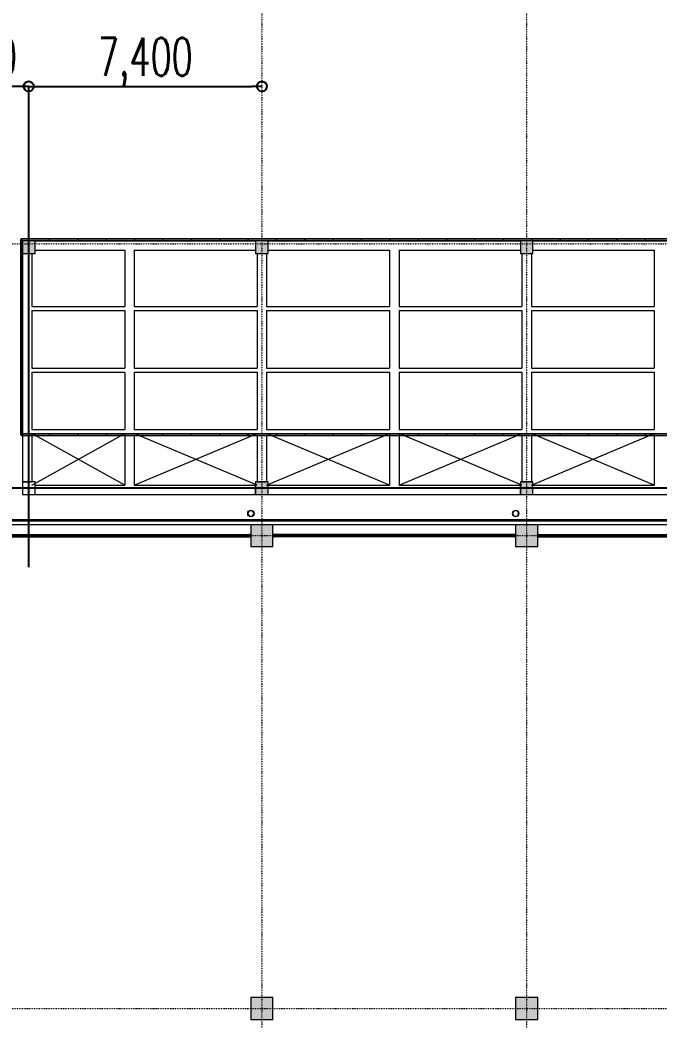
# Model space of a CAD drawing. Extents: x -32000 to 290600, y -29000 to 131250.
# Drawn here: x 77524 to 97800, y 74632 to 106355 of the extents above; entities that cross this region are included whole.
import ezdxf

# ---------------------------------------------------------------- set-up
doc = ezdxf.new("R2010")
doc.units = 0
doc.header["$LTSCALE"] = 10
for name, pattern in [('H12PL2$0$JJP_三點線', [0.9, 0.3, -0.15, 0, -0.15, 0, -0.15, 0, -0.15]), ('XFM7P20ICA$0$CENTERK3', [2.749, 2.5, -0.083, 0.083, -0.083]), ('XFM7P20ICA$0$CENTERK5', [6.916, 6.667, -0.083, 0.083, -0.083]), ('XFM7P20ICA$0$H12PL2$0$JJP_三點線', [0.9, 0.3, -0.15, 0, -0.15, 0, -0.15, 0, -0.15]), ('XFM7P20ICA$0$XFDP20$0$HIDDEN2', [0.1875, 0.125, -0.0625])]:
    doc.linetypes.add(name, pattern=pattern)
for name, color, linetype in [('H12PL2$0$A-OBJE-2D', 252, 'Continuous'), ('H12PL2$0$A-OBJE-MEP', 252, 'Continuous'), ('H12PL2$0$A-RAIL', 252, 'Continuous'), ('H12PL2$0$A-WALL-EX', 252, 'Continuous'), ('H12PL2$0$S-BEAM-SHOW', 252, 'Continuous'), ('H12PL2$0$S-COL', 252, 'Continuous'), ('H12PL2$0$S-GRID', 252, 'Continuous'), ('H12PL2$0$S-SLAB-SHOW', 252, 'Continuous'), ('XFM7P20ICA$0$H-SIN', 252, 'XFM7P20ICA$0$CENTERK5'), ('XFM7P20ICA$0$H12PL2$0$A-OBJE-MEP', 252, 'Continuous'), ('XFM7P20ICA$0$H12PL2$0$A-WALL-EX', 252, 'Continuous'), ('XFM7P20ICA$0$H12PL2$0$Hattch', 252, 'Continuous'), ('XFM7P20ICA$0$H12PL2$0$S-COL', 252, 'Continuous'), ('XFM7P20ICA$0$H12PL2$0$S-GRID', 252, 'Continuous'), ('XFM7P20ICA$0$K-SIN', 252, 'XFM7P20ICA$0$CENTERK3'), ('XFM7P20ICA$0$SIN-M', 252, 'Continuous'), ('XFM7P20ICA$0$XFDP20$0$A-Partition-Col (200K)', 1, 'Continuous'), ('XFM7P20ICA$0$XFDP20$0$A-W-R1 (Rockwool) (200K)', 2, 'XFM7P20ICA$0$XFDP20$0$HIDDEN2')]:
    doc.layers.add(name, color=color, linetype=linetype)
doc.styles.add('XFM7P20ICA$0$RMS', font='romans.shx', dxfattribs={"width": 0.65, "bigfont": 'BIGFONT.shx'})
doc.dimstyles.new('XFM7P20ICA$0$ADS-400R', dxfattribs={"dimscale": 400, "dimtxt": 3, "dimasz": 0.8, "dimexe": 0, "dimexo": 0, "dimgap": 0.1, "dimtad": 1, "dimdec": 1, "dimrnd": 0.1, "dimdsep": 46, "dimlunit": 6, "dimtxsty": 'XFM7P20ICA$0$RMS', "dimblk1": 'XFM7P20ICA$0$_Origin', "dimblk2": 'XFM7P20ICA$0$_Origin', "dimsah": 1, "dimcen": 0, "dimclrt": 7, "dimadec": 0, "dimazin": 0, "dimtfac": 1, "dimtdec": 1, "dimtix": 1, "dimtmove": 2, "dimatfit": 3, "dimldrblk": 'XFM7P20ICA$0$_Origin', "dimfxl": 1, "dimtolj": 1, "dimarcsym": 0})

# ---------------------------------------------------------------- blocks, each defined once
blk = doc.blocks.new('H12PL2')
at = {"layer": 'H12PL2$0$A-OBJE-2D', "lineweight": 0}
for p, q in [((77900, 91600), (80850, 93237.5)), ((80850, 91600), (77900, 93237.5)), ((81150, 91600), (85050, 93237.5)), ((85050, 91600), (81150, 93237.5)), ((85350, 91600), (89250, 93237.5)), ((89250, 91600), (85350, 93237.5)), ((89550, 91600), (93450, 93237.5)), ((93450, 91600), (89550, 93237.5)), ((93750, 91600), (97650, 93237.5)), ((97650, 91600), (93750, 93237.5))]:
    blk.add_line(p, q, dxfattribs=at)
at = {"layer": 'H12PL2$0$A-OBJE-MEP', "lineweight": 0, "flags": 128}
for points in [[(84945, 90700, 1), (84755, 90700, 1)], [(93345, 90700, 1), (93155, 90700, 1)]]:
    blk.add_lwpolyline(points, format="xyb", close=True, dxfattribs=at)
at = {"layer": 'H12PL2$0$A-OBJE-MEP', "lineweight": 0}
for centre in [(84850, 90700), (93250, 90700)]:
    blk.add_circle(centre, 100, dxfattribs=at)
at = {"layer": 'H12PL2$0$A-RAIL', "lineweight": 0}
for p, q in [((78477, 99390), (78443, 99390)), ((78460, 99407), (78460, 99373)), ((79377, 99390), (79343, 99390)), ((79360, 99407), (79360, 99373)), ((80277, 99390), (80243, 99390)), ((80260, 99407), (80260, 99373)), ((81177, 99390), (81143, 99390)), ((81160, 99407), (81160, 99373)), ((82077, 99390), (82043, 99390)), ((82060, 99407), (82060, 99373)), ((82977, 99390), (82943, 99390)), ((82960, 99407), (82960, 99373)), ((83877, 99390), (83843, 99390)), ((83860, 99407), (83860, 99373)), ((84777, 99390), (84743, 99390)), ((84760, 99407), (84760, 99373)), ((85677, 99390), (85643, 99390)), ((85660, 99407), (85660, 99373)), ((86577, 99390), (86543, 99390)), ((86560, 99407), (86560, 99373)), ((87477, 99390), (87443, 99390)), ((87460, 99407), (87460, 99373)), ((88377, 99390), (88343, 99390)), ((88360, 99407), (88360, 99373)), ((89277, 99390), (89243, 99390)), ((89260, 99407), (89260, 99373)), ((90177, 99390), (90143, 99390)), ((90160, 99407), (90160, 99373)), ((91077, 99390), (91043, 99390)), ((91060, 99407), (91060, 99373)), ((91977, 99390), (91943, 99390)), ((91960, 99407), (91960, 99373)), ((92877, 99390), (92843, 99390)), ((92860, 99407), (92860, 99373)), ((93777, 99390), (93743, 99390)), ((93760, 99407), (93760, 99373)), ((94677, 99390), (94643, 99390)), ((94660, 99407), (94660, 99373)), ((95577, 99390), (95543, 99390)), ((95560, 99407), (95560, 99373)), ((96477, 99390), (96443, 99390)), ((96460, 99407), (96460, 99373)), ((97377, 99390), (97343, 99390)), ((97360, 99407), (97360, 99373)), ((77543, 98597.5), (77577, 98597.5)), ((77560, 98614.5), (77560, 98580.5)), ((77560, 97714.5), (77560, 97680.5)), ((77543, 97697.5), (77577, 97697.5)), ((77543, 96797.5), (77577, 96797.5)), ((77560, 96814.5), (77560, 96780.5)), ((77543, 95897.5), (77577, 95897.5)), ((77560, 95914.5), (77560, 95880.5)), ((77543, 94997.5), (77577, 94997.5)), ((77560, 95014.5), (77560, 94980.5)), ((77543, 94097.5), (77577, 94097.5)), ((77560, 94114.5), (77560, 94080.5)), ((78477, 93197.5), (78443, 93197.5)), ((78460, 93214.5), (78460, 93180.5)), ((79377, 93197.5), (79343, 93197.5)), ((79360, 93214.5), (79360, 93180.5)), ((80277, 93197.5), (80243, 93197.5)), ((80260, 93214.5), (80260, 93180.5)), ((81177, 93197.5), (81143, 93197.5)), ((81160, 93214.5), (81160, 93180.5)), ((82077, 93197.5), (82043, 93197.5)), ((82060, 93214.5), (82060, 93180.5)), ((82977, 93197.5), (82943, 93197.5)), ((82960, 93214.5), (82960, 93180.5)), ((83877, 93197.5), (83843, 93197.5)), ((83860, 93214.5), (83860, 93180.5)), ((84777, 93197.5), (84743, 93197.5)), ((84760, 93214.5), (84760, 93180.5)), ((85677, 93197.5), (85643, 93197.5)), ((85660, 93214.5), (85660, 93180.5)), ((86577, 93197.5), (86543, 93197.5)), ((86560, 93214.5), (86560, 93180.5)), ((87477, 93197.5), (87443, 93197.5)), ((87460, 93214.5), (87460, 93180.5)), ((88377, 93197.5), (88343, 93197.5)), ((88360, 93214.5), (88360, 93180.5)), ((89277, 93197.5), (89243, 93197.5)), ((89260, 93214.5), (89260, 93180.5)), ((90177, 93197.5), (90143, 93197.5)), ((90160, 93214.5), (90160, 93180.5)), ((91077, 93197.5), (91043, 93197.5)), ((91060, 93214.5), (91060, 93180.5)), ((91977, 93197.5), (91943, 93197.5)), ((91960, 93214.5), (91960, 93180.5)), ((92877, 93197.5), (92843, 93197.5)), ((92860, 93214.5), (92860, 93180.5)), ((93777, 93197.5), (93743, 93197.5)), ((93760, 93214.5), (93760, 93180.5)), ((94677, 93197.5), (94643, 93197.5)), ((94660, 93214.5), (94660, 93180.5)), ((95577, 93197.5), (95543, 93197.5)), ((95560, 93214.5), (95560, 93180.5)), ((96477, 93197.5), (96443, 93197.5)), ((96460, 93214.5), (96460, 93180.5)), ((97377, 93197.5), (97343, 93197.5)), ((97360, 93214.5), (97360, 93180.5))]:
    blk.add_line(p, q, dxfattribs=at)
at = {"layer": 'H12PL2$0$A-RAIL', "lineweight": 0, "flags": 128}
for points in [[(77538.65, 93197.5), (77581.35, 93197.5), (77581.35, 99390), (77538.65, 99390)], [(77540, 93207.5), (77580, 93207.5), (77580, 99380), (77540, 99380)], [(77560, 99411.35), (77560, 99368.65), (123730, 99368.65), (123730, 99411.35)], [(77570, 99410), (77570, 99370), (123720, 99370), (123720, 99410)], [(77560, 93218.85), (77560, 93176.15), (122100, 93176.15), (122100, 93218.85)], [(77570, 93217.5), (77570, 93177.5), (122090, 93177.5), (122090, 93217.5)]]:
    blk.add_lwpolyline(points, close=True, dxfattribs=at)
at = {"layer": 'H12PL2$0$A-WALL-EX', "lineweight": 0}
blk.add_line((77050, 90465), (126700, 90465), dxfattribs=at)
at = {"layer": 'H12PL2$0$A-WALL-EX', "lineweight": 0, "flags": 128}
for points in [[(77050, 90500), (126700, 90500)], [(77050, 90500), (126700, 90500)], [(126700, 90500), (77050, 90500)], [(77050, 90350), (126850, 90350)]]:
    blk.add_lwpolyline(points, dxfattribs=at)
at = {"layer": 'H12PL2$0$S-BEAM-SHOW', "lineweight": 0, "flags": 128}
for points in [[(78000, 99350), (85000, 99350)], [(78000, 99050), (78000, 99350)], [(85000, 99350), (85000, 99050)], [(85400, 99350), (93400, 99350)], [(85400, 99050), (85400, 99350)], [(93400, 99350), (93400, 99050)], [(93800, 99350), (101800, 99350)], [(93800, 99050), (93800, 99350)], [(78000, 99050), (80850, 99050)], [(80850, 99050), (80850, 97262.5)], [(81150, 99050), (81150, 97262.5)], [(81150, 99050), (85000, 99050)], [(85400, 99050), (89250, 99050)], [(89250, 99050), (89250, 97262.5)], [(89550, 99050), (89550, 97262.5)], [(89550, 99050), (93400, 99050)], [(93800, 99050), (97650, 99050)], [(97650, 99050), (97650, 97262.5)], [(77600, 98950), (77900, 98950)], [(77600, 98950), (77600, 91700)], [(77900, 98950), (77900, 97262.5)], [(85050, 98950), (85350, 98950)], [(85050, 98950), (85050, 97262.5)], [(85350, 98950), (85350, 97262.5)], [(93450, 98950), (93750, 98950)], [(93450, 98950), (93450, 97262.5)], [(93750, 98950), (93750, 97262.5)], [(77900, 97262.5), (80850, 97262.5)], [(77900, 97137.5), (80850, 97137.5)], [(77900, 97137.5), (77900, 95312.5)], [(80850, 97137.5), (80850, 95312.5)], [(81150, 97262.5), (85050, 97262.5)], [(81150, 97137.5), (85050, 97137.5)], [(81150, 97137.5), (81150, 95312.5)], [(85050, 97137.5), (85050, 95312.5)], [(85350, 97262.5), (89250, 97262.5)], [(85350, 97137.5), (89250, 97137.5)], [(85350, 97137.5), (85350, 95312.5)], [(89250, 97137.5), (89250, 95312.5)], [(89550, 97262.5), (93450, 97262.5)], [(89550, 97137.5), (93450, 97137.5)], [(89550, 97137.5), (89550, 95312.5)], [(93450, 97137.5), (93450, 95312.5)], [(93750, 97262.5), (97650, 97262.5)], [(93750, 97137.5), (97650, 97137.5)], [(93750, 97137.5), (93750, 95312.5)], [(97650, 97137.5), (97650, 95312.5)], [(77900, 95312.5), (80850, 95312.5)], [(77900, 95187.5), (80850, 95187.5)], [(77900, 95187.5), (77900, 93362.5)], [(80850, 95187.5), (80850, 93362.5)], [(81150, 95312.5), (85050, 95312.5)], [(81150, 95187.5), (85050, 95187.5)], [(81150, 95187.5), (81150, 93362.5)], [(85050, 95187.5), (85050, 93362.5)], [(85350, 95312.5), (89250, 95312.5)], [(85350, 95187.5), (89250, 95187.5)], [(85350, 95187.5), (85350, 93362.5)], [(89250, 95187.5), (89250, 93362.5)], [(89550, 95312.5), (93450, 95312.5)], [(89550, 95187.5), (93450, 95187.5)], [(89550, 95187.5), (89550, 93362.5)], [(93450, 95187.5), (93450, 93362.5)], [(93750, 95312.5), (97650, 95312.5)], [(93750, 95187.5), (97650, 95187.5)], [(93750, 95187.5), (93750, 93362.5)], [(97650, 95187.5), (97650, 93362.5)], [(77900, 93362.5), (80850, 93362.5)], [(81150, 93362.5), (85050, 93362.5)], [(85350, 93362.5), (89250, 93362.5)], [(89550, 93362.5), (93450, 93362.5)], [(93750, 93362.5), (97650, 93362.5)], [(77900, 93237.5), (80850, 93237.5)], [(77900, 93237.5), (77900, 91700)], [(80850, 93237.5), (80850, 91600)], [(81150, 93237.5), (85050, 93237.5)], [(81150, 93237.5), (81150, 91600)], [(85050, 93237.5), (85050, 91700)], [(85350, 93237.5), (89250, 93237.5)], [(85350, 93237.5), (85350, 91700)], [(89250, 93237.5), (89250, 91600)], [(89550, 93237.5), (93450, 93237.5)], [(89550, 93237.5), (89550, 91600)], [(93450, 93237.5), (93450, 91700)], [(93750, 93237.5), (97650, 93237.5)], [(93750, 93237.5), (93750, 91700)], [(97650, 93237.5), (97650, 91600)], [(77600, 91700), (77900, 91700)], [(85050, 91700), (85350, 91700)], [(93450, 91700), (93750, 91700)], [(78000, 91600), (80850, 91600)], [(78000, 91300), (78000, 91600)], [(81150, 91600), (85000, 91600)], [(85000, 91300), (85000, 91600)], [(85400, 91600), (89250, 91600)], [(85400, 91300), (85400, 91600)], [(89550, 91600), (93400, 91600)], [(93400, 91300), (93400, 91600)], [(93800, 91600), (97650, 91600)], [(93800, 91300), (93800, 91600)], [(78000, 91300), (85000, 91300)], [(85400, 91300), (93400, 91300)], [(93800, 91300), (101800, 91300)]]:
    blk.add_lwpolyline(points, dxfattribs=at)
at = {"layer": 'H12PL2$0$S-COL', "lineweight": 0, "flags": 128}
for points in [[(77600, 98950), (78000, 98950), (78000, 99350), (77600, 99350)], [(85000, 98950), (85400, 98950), (85400, 99350), (85000, 99350)], [(93400, 98950), (93800, 98950), (93800, 99350), (93400, 99350)], [(77600, 91300), (78000, 91300), (78000, 91700), (77600, 91700)], [(85000, 91300), (85400, 91300), (85400, 91700), (85000, 91700)], [(93400, 91300), (93800, 91300), (93800, 91700), (93400, 91700)], [(84850, 74650), (85550, 74650), (85550, 75350), (84850, 75350)], [(93250, 74650), (93950, 74650), (93950, 75350), (93250, 75350)]]:
    blk.add_lwpolyline(points, close=True, dxfattribs=at)
for points in [[(84850, 90350), (84850, 89650), (85550, 89650), (85550, 90350)], [(93250, 90350), (93250, 89650), (93950, 89650), (93950, 90350)]]:
    blk.add_lwpolyline(points, dxfattribs=at)
at = {"layer": 'H12PL2$0$S-GRID', "linetype": 'H12PL2$0$JJP_三點線', "lineweight": 0}
for p, q in [((85200, 128250), (85200, -28000)), ((93600, 128250), (93600, -28000)), ((-29000, 99250), (289600, 99250)), ((-29000, 90000), (289600, 90000)), ((-29000, 75000), (289600, 75000))]:
    blk.add_line(p, q, dxfattribs=at)
at = {"layer": 'H12PL2$0$S-SLAB-SHOW', "lineweight": 0, "flags": 128}
blk.add_lwpolyline([(77600, 99350), (77600, 93237.5), (122140, 93237.5), (122140, 91300), (125640, 91300), (125640, 92970), (124874, 92970), (124874, 92610), (124656, 92610), (124656, 92710), (123890, 92710), (123890, 92610), (123690, 92610), (123690, 99350)], close=True, dxfattribs=at)
blk = doc.blocks.new('XFM7P20ICA$0$_Origin')
at = {"color": 0, "lineweight": -2}
blk.add_line((0, 0), (-1, 0), dxfattribs=at)
blk.add_circle((0, 0), 0.5, dxfattribs=at)
blk = doc.blocks.new('*D326')
at = {"layer": 'DEFPOINTS', "color": 0, "transparency": 16777216}
for p in [(77800, 104250), (85200, 104250), (85200, 104250)]:
    blk.add_point(p, dxfattribs=at)
at = {"layer": 'XFM7P20ICA$0$SIN-M', "color": 0, "lineweight": -2, "transparency": 16777216}
blk.add_line((78120, 104250), (84880, 104250), dxfattribs=at)
at = {"layer": 'XFM7P20ICA$0$SIN-M', "color": 0, "lineweight": -2, "transparency": 16777216, "xscale": 320, "yscale": 320, "zscale": 320, "rotation": 180}
blk.add_blockref('XFM7P20ICA$0$_Origin', (77800, 104250), dxfattribs=at)
at = {"layer": 'XFM7P20ICA$0$SIN-M', "color": 0, "lineweight": -2, "transparency": 16777216, "xscale": 320, "yscale": 320, "zscale": 320}
blk.add_blockref('XFM7P20ICA$0$_Origin', (85200, 104250), dxfattribs=at)
at = {"layer": 'XFM7P20ICA$0$SIN-M', "color": 7, "transparency": 16777216, "insert": (81500, 105004), "char_height": 1200, "attachment_point": 5, "style": 'XFM7P20ICA$0$RMS'}
blk.add_mtext('\\A1;7,400', dxfattribs=at)
blk = doc.blocks.new('*D327')
at = {"layer": 'DEFPOINTS', "color": 0, "transparency": 16777216}
for p in [(76800, 104250), (76800, 104250), (77800, 104250)]:
    blk.add_point(p, dxfattribs=at)
at = {"layer": 'XFM7P20ICA$0$SIN-M', "color": 0, "lineweight": -2, "transparency": 16777216}
blk.add_line((77480, 104250), (77120, 104250), dxfattribs=at)
at = {"layer": 'XFM7P20ICA$0$SIN-M', "color": 0, "lineweight": -2, "transparency": 16777216, "xscale": 320, "yscale": 320, "zscale": 320, "rotation": 180}
blk.add_blockref('XFM7P20ICA$0$_Origin', (76800, 104250), dxfattribs=at)
at = {"layer": 'XFM7P20ICA$0$SIN-M', "color": 0, "lineweight": -2, "transparency": 16777216, "xscale": 320, "yscale": 320, "zscale": 320}
blk.add_blockref('XFM7P20ICA$0$_Origin', (77800, 104250), dxfattribs=at)
at = {"layer": 'XFM7P20ICA$0$SIN-M', "color": 7, "transparency": 16777216, "insert": (75922, 105006), "char_height": 1200, "attachment_point": 5, "style": 'XFM7P20ICA$0$RMS'}
blk.add_mtext('\\A1;1,000', dxfattribs=at)
blk = doc.blocks.new('XFM7P20ICA$0$XFDP20$0$TP1-50-Partition_Col-side')
blk.add_lwpolyline([(-2.5, -4), (-2.5, -3.9), (-2.6, -3.9), (-2.5, -3), (-2.5, -0.3), (-2.4, -0.2), (-0.7, -0.2), (-0.5, -0.2), (-0.1, -0.2), (0, -0.2), (0, -0.2), (0.5, -0.2), (0.6, -0.2), (2.4, -0.2), (2.5, -0.3), (2.5, -3), (2.6, -3.9), (2.5, -3.9), (2.5, -4), (2.7, -4), (2.7, 0), (-2.7, 0), (-2.7, -4)], close=True)
for points in [[(-1.6, -2.1), (-2.3, -2.1, 0.414213), (-2.4, -2.2), (-2.4, -3.6), (-2.5, -3.6), (-2.5, -2.2, -0.414213), (-2.3, -2), (-1.6, -2), (-1.6, -2.1)], [(1.6, -2.1), (2.3, -2.1, -0.414213), (2.4, -2.2), (2.4, -3.6), (2.5, -3.6), (2.5, -2.2, 0.414213), (2.3, -2), (1.6, -2), (1.6, -2.1)]]:
    blk.add_lwpolyline(points, format="xyb")
blk.add_lwpolyline([(2.2, -3.6), (-2.2, -3.6, -0.414214), (-2.3, -3.5), (-2.3, -2.6, -0.414214), (-2.2, -2.5), (-1.3, -2.5, 0.414214), (-1.1, -2.3), (-1.1, -2.2, 0.414214), (-1.3, -2.1), (-1.9, -2.1), (-1.9, -2.1), (-1.3, -2.1, -0.414214), (-1.2, -2.2), (-1.2, -2.3, -0.414214), (-1.3, -2.4), (-2.2, -2.4, 0.414214), (-2.4, -2.6), (-2.4, -3.5, 0.414214), (-2.2, -3.6), (2.2, -3.6, 0.414214), (2.4, -3.5), (2.4, -2.6, 0.414214), (2.2, -2.4), (1.3, -2.4, -0.414214), (1.2, -2.3), (1.2, -2.2, -0.414214), (1.3, -2.1), (1.9, -2.1), (1.9, -2.1), (1.3, -2.1, 0.414214), (1.1, -2.2), (1.1, -2.3, 0.414214), (1.3, -2.5), (2.2, -2.5, -0.414214), (2.3, -2.6), (2.3, -3.5, -0.414214)], format="xyb", close=True)
blk = doc.blocks.new('XFM7P20ICA$0$XFDP20')
at = {"layer": 'XFM7P20ICA$0$XFDP20$0$A-W-R1 (Rockwool) (200K)'}
for p, q in [((77150, 90025, 0), (84850, 90025, 0)), ((77150, 89975, 0), (84850, 89975, 0)), ((93250, 90025, 0), (85550, 90025, 0)), ((93250, 89975, 0), (85550, 89975, 0)), ((93950, 90025, 0), (101650, 90025, 0)), ((93950, 89975, 0), (101650, 89975, 0))]:
    blk.add_line(p, q, dxfattribs=at)
at = {"layer": 'XFM7P20ICA$0$XFDP20$0$A-Partition-Col (200K)', "yscale": 10, "zscale": 10}
for p, xscale, rotation in [((84850, 90000, 0), -10, 270), ((85550, 90000, 0), 10, 90.00000000000001), ((93250, 90000), -10, 270), ((93950, 90000), 10, 90.00000000000001)]:
    blk.add_blockref('XFM7P20ICA$0$XFDP20$0$TP1-50-Partition_Col-side', p, dxfattribs=dict(at, xscale=xscale, rotation=rotation))
blk = doc.blocks.new('XFM7P20ICA$0$H12PL2')
at = {"layer": 'XFM7P20ICA$0$H12PL2$0$Hattch', "linetype": 'Continuous', "lineweight": 0}
for points in [[(77600, 98950), (78000, 98950), (78000, 99350), (77600, 99350)], [(85000, 98950), (85400, 98950), (85400, 99350), (85000, 99350)], [(93400, 98950), (93800, 98950), (93800, 99350), (93400, 99350)], [(85000, 91300), (85400, 91300), (85400, 91700), (85000, 91700)], [(93400, 91300), (93800, 91300), (93800, 91700), (93400, 91700)], [(84850, 89650), (85550, 89650), (85550, 90350), (84850, 90350)], [(93250, 89650), (93950, 89650), (93950, 90350), (93250, 90350)], [(84850, 74650), (85550, 74650), (85550, 75350), (84850, 75350)], [(93250, 74650), (93950, 74650), (93950, 75350), (93250, 75350)]]:
    blk.add_hatch(color=256, dxfattribs=at).paths.add_polyline_path(points)
at = {"layer": 'XFM7P20ICA$0$H12PL2$0$A-OBJE-MEP', "lineweight": 0, "flags": 128}
for points in [[(84945, 90700, 1), (84755, 90700, 1)], [(93345, 90700, 1), (93155, 90700, 1)]]:
    blk.add_lwpolyline(points, format="xyb", close=True, dxfattribs=at)
at = {"layer": 'XFM7P20ICA$0$H12PL2$0$A-OBJE-MEP', "lineweight": 0}
for centre in [(84850, 90700), (93250, 90700)]:
    blk.add_circle(centre, 100, dxfattribs=at)
at = {"layer": 'XFM7P20ICA$0$H12PL2$0$A-WALL-EX', "lineweight": 0}
blk.add_line((77050, 90465), (126700, 90465), dxfattribs=at)
at = {"layer": 'XFM7P20ICA$0$H12PL2$0$A-WALL-EX', "lineweight": 0, "flags": 128}
for points in [[(126700, 90500), (77050, 90500)], [(77050, 90350), (126700, 90350)]]:
    blk.add_lwpolyline(points, dxfattribs=at)
at = {"layer": 'XFM7P20ICA$0$H12PL2$0$S-COL', "lineweight": 0, "flags": 128}
for points in [[(77600, 98950), (78000, 98950), (78000, 99350), (77600, 99350)], [(85000, 98950), (85400, 98950), (85400, 99350), (85000, 99350)], [(93400, 98950), (93800, 98950), (93800, 99350), (93400, 99350)], [(85000, 91300), (85400, 91300), (85400, 91700), (85000, 91700)], [(93400, 91300), (93800, 91300), (93800, 91700), (93400, 91700)], [(84850, 74650), (85550, 74650), (85550, 75350), (84850, 75350)], [(93250, 74650), (93950, 74650), (93950, 75350), (93250, 75350)]]:
    blk.add_lwpolyline(points, close=True, dxfattribs=at)
for points in [[(84850, 90350), (84850, 89650), (85550, 89650), (85550, 90350)], [(93250, 90350), (93250, 89650), (93950, 89650), (93950, 90350)]]:
    blk.add_lwpolyline(points, dxfattribs=at)
at = {"layer": 'XFM7P20ICA$0$H12PL2$0$S-GRID', "linetype": 'XFM7P20ICA$0$H12PL2$0$JJP_三點線', "lineweight": 0}
for p, q in [((85200, 128250), (85200, -28000)), ((93600, 128250), (93600, -28000)), ((-29000, 99250), (289600, 99250)), ((-29000, 90000), (289600, 90000)), ((-29000, 75000), (289600, 75000))]:
    blk.add_line(p, q, dxfattribs=at)
blk.add_blockref('XFM7P20ICA$0$XFDP20', (0, 0))
blk = doc.blocks.new('XFM7P20ICA')
at = {"layer": 'XFM7P20ICA$0$H-SIN'}
blk.add_line((77800, 89000), (77800, 104250), dxfattribs=at)
at = {"layer": 'XFM7P20ICA$0$K-SIN'}
blk.add_line((126092.01522, 91500), (76854.1465, 91500), dxfattribs=at)
blk.add_blockref('XFM7P20ICA$0$H12PL2', (0, 0))
at = {"layer": 'XFM7P20ICA$0$SIN-M'}
dim = blk.add_linear_dim(base=(76800, 104250), p1=(77800, 104250), p2=(76800, 104250), angle=180, dimstyle='XFM7P20ICA$0$ADS-400R', dxfattribs=at)
dim.commit()
dim.dimension.update_dxf_attribs({"geometry": '*D327', "text_midpoint": (75921.72507, 105006.03199), "dimtype": 129})
dim = blk.add_aligned_dim(p1=(77800, 104250), p2=(85200, 104250), distance=0, dimstyle='XFM7P20ICA$0$ADS-400R', dxfattribs=at)
dim.commit()
dim.dimension.update_dxf_attribs({"geometry": '*D326', "text_midpoint": (81500, 105004.28571)})

msp = doc.modelspace()

# ---------------------------------------------------------------- block references
for name in ['H12PL2', 'XFM7P20ICA']:
    msp.add_blockref(name, (0, 0))

doc.saveas('drawing.dxf')
